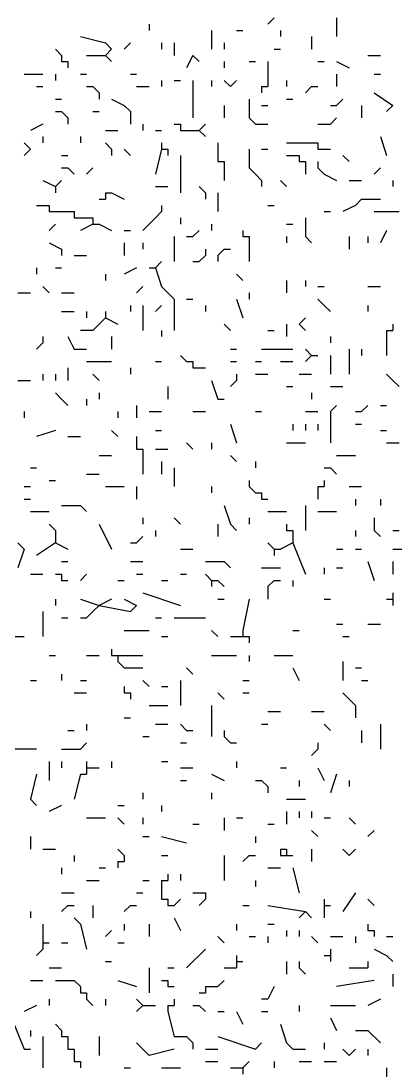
# Model space of a CAD drawing. Header units: inches. Extents: x 0 to 7.16, y 0 to 9.76.
# Drawn here: x 2.455 to 3.055, y 4.625 to 6.305 of the extents above; entities that cross this region are included whole.
import ezdxf

# ---------------------------------------------------------------- set-up
doc = ezdxf.new("R2010")
doc.units = ezdxf.units.IN
doc.header["$MEASUREMENT"] = 0

# ---------------------------------------------------------------- blocks, each defined once
blk = doc.blocks.new('drevoo')
at = {"linetype": 'Continuous'}
for points in [[(184.0102, -561.3001), (184.0002, -561.3101)], [(184.1102, -561.3001), (184.1102, -561.3301)], [(183.8102, -561.3101), (183.8102, -561.3201)], [(183.9102, -561.3201), (183.9102, -561.3501)], [(183.9502, -561.3201), (183.9602, -561.3201)], [(184.0202, -561.3201), (184.0202, -561.3301)], [(183.7002, -561.3301), (183.7402, -561.3401)], [(184.0702, -561.3301), (184.0702, -561.3501)], [(183.6602, -561.3501), (183.6702, -561.3601)], [(183.7402, -561.3401), (183.7502, -561.3501)], [(183.7502, -561.3501), (183.7402, -561.3601)], [(183.7802, -561.3401), (183.7702, -561.3501)], [(183.8302, -561.3401), (183.8302, -561.3501)], [(183.8502, -561.3401), (183.8502, -561.3601)], [(183.9302, -561.3401), (183.9302, -561.3501)], [(184.0102, -561.3501), (184.0202, -561.3501)], [(183.6702, -561.3601), (183.6702, -561.3701)], [(183.6702, -561.3701), (183.6802, -561.3701)], [(183.6802, -561.3701), (183.6802, -561.3801)], [(183.7102, -561.3601), (183.7402, -561.3601)], [(183.7402, -561.3601), (183.7502, -561.3701)], [(183.8802, -561.3601), (183.8702, -561.3801)], [(183.8802, -561.3601), (183.8902, -561.3701)], [(183.9302, -561.3701), (183.9302, -561.3801)], [(183.9702, -561.3701), (183.9802, -561.3701)], [(184.0002, -561.3701), (184.0002, -561.4001)], [(184.0802, -561.3701), (184.0902, -561.3701)], [(184.1102, -561.3701), (184.1302, -561.3801)], [(184.1602, -561.3601), (184.1802, -561.3601)], [(183.6102, -561.3901), (183.6402, -561.3901)], [(183.6602, -561.3901), (183.6602, -561.4001)], [(183.7002, -561.3901), (183.7102, -561.3901)], [(183.7802, -561.3901), (183.7902, -561.3901)], [(183.8302, -561.4001), (183.8302, -561.4101)], [(183.8502, -561.4001), (183.8602, -561.4001)], [(183.8802, -561.4001), (183.8802, -561.4601)], [(183.9102, -561.4001), (183.9102, -561.4101)], [(183.9502, -561.4001), (183.9402, -561.4101), (183.9302, -561.4001)], [(184.0002, -561.4001), (184.0002, -561.4101)], [(184.0302, -561.4001), (184.0302, -561.4101)], [(184.1102, -561.3901), (184.1102, -561.4101)], [(184.1702, -561.3901), (184.1802, -561.3901)], [(183.6302, -561.4101), (183.6402, -561.4101)], [(183.7102, -561.4101), (183.7202, -561.4101)], [(183.7202, -561.4101), (183.7302, -561.4201)], [(183.7302, -561.4201), (183.7302, -561.4301)], [(183.7902, -561.4101), (183.8102, -561.4101)], [(183.9902, -561.4101), (183.9902, -561.4201)], [(183.9902, -561.4101), (184.0002, -561.4101)], [(184.0702, -561.4101), (184.0602, -561.4201)], [(184.0702, -561.4101), (184.0802, -561.4101)], [(184.1702, -561.4201), (184.2002, -561.4401)], [(183.6602, -561.4301), (183.6702, -561.4301)], [(183.7502, -561.4301), (183.7702, -561.4401)], [(183.9702, -561.4301), (183.9702, -561.4601)], [(184.0302, -561.4301), (184.0402, -561.4301)], [(184.1202, -561.4301), (184.1102, -561.4401)], [(183.6602, -561.4501), (183.6702, -561.4501)], [(183.6702, -561.4501), (183.6802, -561.4601)], [(183.7202, -561.4501), (183.7302, -561.4501)], [(183.7702, -561.4401), (183.7802, -561.4501)], [(183.7802, -561.4501), (183.7802, -561.4701)], [(183.9302, -561.4401), (183.9302, -561.4601)], [(183.9902, -561.4401), (184.0002, -561.4401)], [(184.1002, -561.4401), (184.1102, -561.4401)], [(184.1502, -561.4401), (184.1502, -561.4601)], [(184.2002, -561.4401), (184.1902, -561.4501)], [(183.6402, -561.4701), (183.6202, -561.4801)], [(183.6802, -561.4601), (183.6802, -561.4701)], [(183.8002, -561.4701), (183.8002, -561.4801)], [(183.8502, -561.4701), (183.8602, -561.4701)], [(183.8602, -561.4701), (183.8602, -561.4801)], [(183.9002, -561.4701), (183.8902, -561.4801)], [(183.9702, -561.4601), (183.9802, -561.4701)], [(183.9802, -561.4701), (184.0002, -561.4701)], [(184.0802, -561.4701), (184.1002, -561.4701)], [(184.1102, -561.4601), (184.1002, -561.4701)], [(183.7402, -561.4801), (183.7602, -561.4801)], [(183.8202, -561.4801), (183.8302, -561.4801)], [(183.8602, -561.4801), (183.8702, -561.4801)], [(183.8702, -561.4801), (183.8902, -561.4801)], [(183.8902, -561.4801), (183.9002, -561.4901)], [(183.6102, -561.5001), (183.6202, -561.5101)], [(183.6402, -561.4901), (183.6402, -561.5001)], [(183.7002, -561.4901), (183.7002, -561.5001)], [(183.7402, -561.5001), (183.7502, -561.5101)], [(183.8302, -561.5001), (183.8302, -561.5101)], [(183.9202, -561.5001), (183.9202, -561.5201)], [(184.0302, -561.5001), (184.0702, -561.5001)], [(184.0702, -561.5001), (184.0802, -561.5001)], [(184.0802, -561.5001), (184.0802, -561.5101)], [(184.1802, -561.4901), (184.1902, -561.5201)], [(183.6202, -561.5101), (183.6102, -561.5201)], [(183.6702, -561.5201), (183.6802, -561.5201)], [(183.7502, -561.5101), (183.7502, -561.5201)], [(183.7702, -561.5101), (183.7802, -561.5201)], [(183.8302, -561.5101), (183.8202, -561.5501)], [(183.8302, -561.5101), (183.8402, -561.5101)], [(183.8402, -561.5101), (183.8402, -561.5201)], [(183.8602, -561.5201), (183.8602, -561.5801)], [(183.9202, -561.5201), (183.9202, -561.5301)], [(183.9702, -561.5101), (183.9702, -561.5401)], [(183.9902, -561.5101), (184.0002, -561.5101)], [(184.0302, -561.5201), (184.0402, -561.5201)], [(184.0402, -561.5201), (184.0502, -561.5201)], [(184.0502, -561.5201), (184.0502, -561.5301)], [(184.0802, -561.5101), (184.0902, -561.5101)], [(184.0902, -561.5101), (184.1002, -561.5101)], [(184.1202, -561.5201), (184.1302, -561.5301)], [(183.9202, -561.5301), (183.9302, -561.5301)], [(183.9302, -561.5301), (183.9302, -561.5401)], [(184.0502, -561.5301), (184.0602, -561.5301)], [(184.0602, -561.5301), (184.0602, -561.5401)], [(184.0802, -561.5301), (184.0802, -561.5401)], [(183.6702, -561.5401), (183.6802, -561.5401)], [(183.6802, -561.5401), (183.6902, -561.5501)], [(183.7202, -561.5401), (183.7102, -561.5501)], [(183.9302, -561.5401), (183.9302, -561.5601)], [(183.9702, -561.5401), (183.9802, -561.5501)], [(183.9802, -561.5501), (183.9902, -561.5601)], [(184.0602, -561.5401), (184.0602, -561.5501)], [(184.0802, -561.5401), (184.0902, -561.5501)], [(184.0902, -561.5501), (184.1102, -561.5601)], [(184.1802, -561.5401), (184.1702, -561.5501)], [(183.6402, -561.5601), (183.6602, -561.5701)], [(183.6702, -561.5601), (183.6602, -561.5701)], [(183.6602, -561.5701), (183.6602, -561.5801)], [(183.8202, -561.5701), (183.8402, -561.5701)], [(183.8902, -561.5701), (183.9002, -561.5801)], [(183.9902, -561.5601), (183.9902, -561.5701)], [(184.0202, -561.5601), (184.0302, -561.5701)], [(184.1302, -561.5601), (184.1502, -561.5601)], [(184.2002, -561.5601), (184.2002, -561.5701)], [(183.7302, -561.5901), (183.7402, -561.5901)], [(183.7402, -561.5801), (183.7402, -561.5901)], [(183.7402, -561.5801), (183.7502, -561.5801)], [(183.7502, -561.5801), (183.7702, -561.5901)], [(183.9002, -561.5801), (183.9002, -561.5901)], [(183.9202, -561.5801), (183.9202, -561.6101)], [(184.1502, -561.5901), (184.1402, -561.6001)], [(184.1502, -561.5901), (184.1802, -561.5901)], [(183.6302, -561.6001), (183.6402, -561.6001)], [(183.6402, -561.6001), (183.6502, -561.6001)], [(183.6502, -561.6001), (183.6502, -561.6101)], [(183.8302, -561.6001), (183.8302, -561.6101)], [(184.0002, -561.6001), (184.0102, -561.6001)], [(184.1402, -561.6001), (184.1202, -561.6101)], [(183.6502, -561.6101), (183.6602, -561.6101)], [(183.6602, -561.6101), (183.6802, -561.6101)], [(183.6802, -561.6101), (183.6902, -561.6101)], [(183.6902, -561.6101), (183.6902, -561.6201)], [(183.6902, -561.6201), (183.7002, -561.6201)], [(183.7002, -561.6201), (183.7102, -561.6201)], [(183.7102, -561.6201), (183.7202, -561.6201)], [(183.7202, -561.6201), (183.7202, -561.6301)], [(183.8202, -561.6201), (183.8102, -561.6301)], [(183.8302, -561.6101), (183.8202, -561.6201)], [(183.8602, -561.6201), (183.8602, -561.6301)], [(184.0602, -561.6201), (184.0602, -561.6501)], [(184.0902, -561.6101), (184.1002, -561.6101)], [(184.1702, -561.6101), (184.2102, -561.6101)], [(183.6602, -561.6301), (183.6502, -561.6401)], [(183.7202, -561.6301), (183.7002, -561.6401)], [(183.7202, -561.6301), (183.7302, -561.6301)], [(183.7302, -561.6301), (183.7502, -561.6401)], [(183.7702, -561.6401), (183.7802, -561.6401)], [(183.8102, -561.6301), (183.8002, -561.6401)], [(183.8902, -561.6401), (183.8802, -561.6501)], [(183.9102, -561.6301), (183.9102, -561.6401)], [(183.9602, -561.6401), (183.9602, -561.6501)], [(184.0302, -561.6301), (184.0402, -561.6301)], [(184.1902, -561.6401), (184.1802, -561.6601)], [(183.8502, -561.6501), (183.8502, -561.6901)], [(183.8702, -561.6501), (183.8802, -561.6501)], [(183.9602, -561.6501), (183.9702, -561.6501)], [(183.9702, -561.6501), (183.9702, -561.6601)], [(184.0302, -561.6501), (184.0302, -561.6601)], [(184.0602, -561.6501), (184.0702, -561.6601)], [(184.1302, -561.6501), (184.1302, -561.6701)], [(184.1602, -561.6501), (184.1602, -561.6601)], [(183.6502, -561.6601), (183.6702, -561.6701), (183.6702, -561.6801)], [(183.7702, -561.6601), (183.7702, -561.6801)], [(183.8002, -561.6601), (183.8002, -561.6701)], [(183.9002, -561.6701), (183.9002, -561.6801)], [(183.9302, -561.6701), (183.9202, -561.6801)], [(183.9302, -561.6701), (183.9402, -561.6701)], [(183.9702, -561.6601), (183.9702, -561.6901)], [(183.6902, -561.6801), (183.7102, -561.6801)], [(183.8302, -561.6901), (183.8202, -561.7001)], [(183.8802, -561.6901), (183.8902, -561.6901)], [(183.9002, -561.6801), (183.8902, -561.6901)], [(183.9202, -561.6801), (183.9202, -561.6901)], [(183.6302, -561.7001), (183.6302, -561.7101)], [(183.6602, -561.7001), (183.6702, -561.7001)], [(183.7902, -561.7001), (183.7702, -561.7101)], [(183.8102, -561.7001), (183.8202, -561.7001)], [(183.8202, -561.7001), (183.8302, -561.7301)], [(183.7402, -561.7101), (183.7402, -561.7201)], [(183.9502, -561.7101), (183.9602, -561.7201)], [(184.0302, -561.7201), (184.0302, -561.7401)], [(184.0602, -561.7201), (184.0602, -561.7301)], [(183.6002, -561.7401), (183.6202, -561.7401)], [(183.6402, -561.7301), (183.6502, -561.7401)], [(183.6702, -561.7401), (183.6902, -561.7401)], [(183.8002, -561.7301), (183.7902, -561.7401)], [(183.8302, -561.7301), (183.8402, -561.7401)], [(183.8402, -561.7401), (183.8502, -561.7501), (183.8502, -561.8001)], [(183.9702, -561.7401), (183.9702, -561.7501)], [(184.0802, -561.7301), (184.0902, -561.7301)], [(184.1602, -561.7301), (184.1802, -561.7301)], [(183.8702, -561.7501), (183.8802, -561.7501)], [(183.9502, -561.7501), (183.9602, -561.7801)], [(184.0802, -561.7501), (184.0902, -561.7601)], [(183.6702, -561.7701), (183.6902, -561.7701)], [(183.7102, -561.7701), (183.7102, -561.7801)], [(183.7402, -561.7701), (183.7402, -561.7801)], [(183.7802, -561.7601), (183.7802, -561.7701)], [(183.8002, -561.7601), (183.8002, -561.8001)], [(183.8302, -561.7601), (183.8202, -561.7701)], [(183.9002, -561.7601), (183.9002, -561.7701)], [(184.0902, -561.7601), (184.1002, -561.7701)], [(184.1602, -561.7601), (184.1602, -561.7701)], [(183.7402, -561.7801), (183.7202, -561.8001), (183.7002, -561.8001)], [(183.7402, -561.7801), (183.7602, -561.7901)], [(183.9302, -561.7901), (183.9402, -561.8001)], [(184.0302, -561.7901), (184.0302, -561.8101)], [(184.0602, -561.7801), (184.0502, -561.7901)], [(184.0502, -561.7901), (184.0602, -561.8001)], [(184.2002, -561.7901), (184.2002, -561.8001)], [(183.8302, -561.8001), (183.8302, -561.8101)], [(184.0002, -561.8001), (184.0102, -561.8001)], [(184.1902, -561.8001), (184.1902, -561.8101)], [(184.1902, -561.8001), (184.2002, -561.8001)], [(183.6402, -561.8201), (183.6302, -561.8301)], [(183.6402, -561.8101), (183.6402, -561.8201)], [(183.6802, -561.8101), (183.6902, -561.8301), (183.7102, -561.8301)], [(183.7502, -561.8101), (183.7502, -561.8301)], [(184.1002, -561.8101), (184.1002, -561.8201)], [(184.1902, -561.8101), (184.1902, -561.8401)], [(183.8602, -561.8401), (183.8702, -561.8501)], [(183.9402, -561.8301), (183.9502, -561.8301)], [(183.9902, -561.8301), (184.0402, -561.8301)], [(184.0602, -561.8301), (184.0702, -561.8401)], [(184.0702, -561.8401), (184.0602, -561.8501)], [(184.0702, -561.8401), (184.0802, -561.8401)], [(184.1002, -561.8401), (184.1002, -561.8701)], [(184.1302, -561.8301), (184.1302, -561.8701)], [(184.1502, -561.8301), (184.1502, -561.8401)], [(183.7102, -561.8501), (183.7502, -561.8501)], [(183.8202, -561.8501), (183.8302, -561.8501)], [(183.8702, -561.8501), (183.8802, -561.8501)], [(183.8802, -561.8501), (183.8802, -561.8601)], [(183.9402, -561.8501), (183.9502, -561.8501)], [(183.9802, -561.8501), (183.9902, -561.8501)], [(184.0202, -561.8501), (184.0402, -561.8501)], [(183.6402, -561.8701), (183.6402, -561.8801)], [(183.6602, -561.8701), (183.6602, -561.8801)], [(183.6802, -561.8601), (183.6802, -561.8801)], [(183.7202, -561.8701), (183.7302, -561.8801)], [(183.7802, -561.8601), (183.7802, -561.8701)], [(183.8802, -561.8601), (183.8902, -561.8601)], [(183.8902, -561.8601), (183.9002, -561.8601)], [(183.9502, -561.8701), (183.9502, -561.8801)], [(183.9802, -561.8701), (184.0002, -561.8701)], [(184.0502, -561.8701), (184.0702, -561.8701)], [(184.1902, -561.8701), (184.2002, -561.8801)], [(183.6002, -561.8801), (183.6102, -561.8801)], [(183.6102, -561.8801), (183.6202, -561.8801)], [(183.8402, -561.8901), (183.8402, -561.9101)], [(183.9102, -561.8801), (183.9202, -561.9101), (183.9302, -561.9101)], [(183.9502, -561.8801), (183.9402, -561.8901)], [(184.0302, -561.8901), (184.0402, -561.8901)], [(184.1002, -561.8901), (184.1202, -561.8901)], [(184.2002, -561.8801), (184.2102, -561.8901)], [(183.6602, -561.9001), (183.6702, -561.9101)], [(183.7302, -561.9001), (183.7302, -561.9101)], [(184.0702, -561.9001), (184.0702, -561.9101)], [(183.6702, -561.9101), (183.6802, -561.9201)], [(183.7102, -561.9101), (183.7102, -561.9201)], [(183.7902, -561.9201), (183.7902, -561.9401)], [(184.1102, -561.9201), (184.1002, -561.9301), (184.1002, -561.9801)], [(184.1602, -561.9201), (184.1502, -561.9301)], [(184.1802, -561.9201), (184.1902, -561.9201)], [(183.6102, -561.9301), (183.6102, -561.9401)], [(183.7602, -561.9301), (183.7602, -561.9401)], [(183.8102, -561.9301), (183.8302, -561.9301)], [(183.8802, -561.9301), (183.9002, -561.9301)], [(183.9802, -561.9301), (183.9902, -561.9301)], [(184.0602, -561.9301), (184.0802, -561.9301)], [(184.1402, -561.9301), (184.1502, -561.9301)], [(183.9402, -561.9501), (183.9502, -561.9801)], [(184.0402, -561.9501), (184.0402, -561.9601)], [(184.0602, -561.9501), (184.0602, -561.9601)], [(184.0802, -561.9501), (184.0802, -561.9601)], [(184.1402, -561.9501), (184.1502, -561.9501)], [(183.6602, -561.9601), (183.6302, -561.9701)], [(183.6802, -561.9701), (183.7002, -561.9701)], [(183.7502, -561.9601), (183.7602, -561.9701)], [(183.7902, -561.9701), (183.7902, -561.9801)], [(183.8202, -561.9601), (183.8302, -561.9601)], [(184.1802, -561.9601), (184.1902, -561.9601)], [(183.7902, -561.9801), (183.7902, -561.9901)], [(183.7902, -561.9901), (183.8002, -561.9901)], [(183.8002, -561.9901), (183.8002, -562.0001)], [(183.8202, -561.9901), (183.8402, -561.9901)], [(183.8702, -561.9801), (183.8802, -561.9901)], [(183.9102, -561.9801), (183.9102, -561.9901)], [(184.0302, -561.9801), (184.0602, -561.9801)], [(184.1902, -561.9801), (184.2102, -561.9801)], [(183.7302, -562.0001), (183.7502, -562.0001)], [(183.8002, -562.0001), (183.8002, -562.0301)], [(183.8302, -562.0101), (183.8302, -562.0301)], [(183.9402, -562.0001), (183.9502, -562.0101)], [(183.9802, -562.0101), (183.9802, -562.0201)], [(184.1102, -562.0001), (184.1402, -562.0001)], [(183.6202, -562.0201), (183.6302, -562.0201)], [(183.8502, -562.0201), (183.8502, -562.0501)], [(184.0902, -562.0201), (184.1002, -562.0201)], [(184.1002, -562.0201), (184.1102, -562.0301)], [(183.6502, -562.0401), (183.6602, -562.0401)], [(183.7102, -562.0301), (183.7302, -562.0301)], [(183.9702, -562.0401), (183.9702, -562.0501)], [(184.0902, -562.0401), (184.0902, -562.0501)], [(183.6102, -562.0501), (183.6202, -562.0501)], [(183.7402, -562.0501), (183.7702, -562.0501)], [(183.7902, -562.0501), (183.7902, -562.0701)], [(183.9102, -562.0501), (183.9102, -562.0601)], [(183.9702, -562.0501), (183.9802, -562.0601)], [(183.9802, -562.0601), (183.9902, -562.0601)], [(183.9902, -562.0601), (183.9902, -562.0701)], [(184.0802, -562.0501), (184.0802, -562.0601)], [(184.0802, -562.0501), (184.0902, -562.0501)], [(184.0802, -562.0601), (184.0802, -562.0701)], [(184.1302, -562.0501), (184.1502, -562.0501)], [(183.6102, -562.0701), (183.6202, -562.0701)], [(183.9902, -562.0701), (184.0002, -562.0701)], [(184.1402, -562.0701), (184.1402, -562.0801)], [(184.1802, -562.0701), (184.1802, -562.0801)], [(183.6202, -562.0901), (183.6502, -562.0901)], [(183.6702, -562.0801), (183.7002, -562.0801)], [(183.7002, -562.0801), (183.7102, -562.0901)], [(183.9302, -562.0801), (183.9402, -562.1101)], [(184.0002, -562.0901), (184.0302, -562.0901)], [(184.0602, -562.0801), (184.0602, -562.1201)], [(184.0802, -562.0901), (184.1102, -562.0901)], [(183.6502, -562.1101), (183.6602, -562.1201)], [(183.7302, -562.1101), (183.7502, -562.1501)], [(183.8002, -562.1001), (183.8002, -562.1101)], [(183.8502, -562.1001), (183.8602, -562.1101)], [(183.9202, -562.1101), (183.9202, -562.1301)], [(183.9402, -562.1101), (183.9502, -562.1201)], [(183.9702, -562.1001), (183.9702, -562.1101)], [(184.0302, -562.1101), (184.0302, -562.1201)], [(184.1702, -562.1001), (184.1702, -562.1201)], [(183.6602, -562.1201), (183.6602, -562.1401)], [(183.8202, -562.1201), (183.8202, -562.1301)], [(184.0302, -562.1201), (184.0402, -562.1201)], [(184.0402, -562.1201), (184.0402, -562.1301)], [(184.1402, -562.1201), (184.1402, -562.1301)], [(184.1702, -562.1201), (184.1802, -562.1301)], [(184.2002, -562.1201), (184.2102, -562.1201)], [(183.6002, -562.1401), (183.6102, -562.1501)], [(183.6602, -562.1401), (183.6302, -562.1601)], [(183.6602, -562.1401), (183.6802, -562.1501)], [(183.7802, -562.1401), (183.7902, -562.1401)], [(183.8002, -562.1301), (183.7902, -562.1401)], [(184.0002, -562.1401), (184.0102, -562.1501)], [(184.0402, -562.1401), (184.0202, -562.1501)], [(184.0402, -562.1301), (184.0402, -562.1401)], [(184.0402, -562.1401), (184.0602, -562.1901)], [(183.6102, -562.1501), (183.6002, -562.1801)], [(183.8602, -562.1501), (183.8802, -562.1501)], [(184.0102, -562.1501), (184.0102, -562.1601)], [(184.0102, -562.1501), (184.0202, -562.1501)], [(184.1102, -562.1501), (184.1202, -562.1501)], [(184.1402, -562.1501), (184.1502, -562.1501)], [(184.2002, -562.1501), (184.2302, -562.1501)], [(183.6702, -562.1701), (183.6802, -562.1701)], [(183.7802, -562.1701), (183.8002, -562.1701)], [(183.9002, -562.1701), (183.9302, -562.1701)], [(183.9302, -562.1701), (183.9402, -562.1801)], [(184.1602, -562.1701), (184.1702, -562.2001)], [(184.2002, -562.1701), (184.2002, -562.1901)], [(183.6202, -562.1901), (183.6402, -562.1901)], [(183.6602, -562.1901), (183.6702, -562.1901)], [(183.6702, -562.1901), (183.6702, -562.2001)], [(183.7102, -562.1901), (183.7002, -562.2001)], [(183.7902, -562.1901), (183.8002, -562.1901)], [(183.8602, -562.1901), (183.8702, -562.1901)], [(183.9002, -562.1901), (183.9102, -562.2001)], [(183.9902, -562.1801), (184.0202, -562.1801)], [(184.0902, -562.1801), (184.0902, -562.1901)], [(184.1102, -562.1801), (184.1202, -562.1801)], [(183.6702, -562.2001), (183.6802, -562.2001)], [(183.7602, -562.2001), (183.7702, -562.2001)], [(183.8302, -562.2001), (183.8402, -562.2001)], [(183.9102, -562.2001), (183.9102, -562.2101)], [(183.9102, -562.2001), (183.9202, -562.2001)], [(183.9202, -562.2001), (183.9302, -562.2101)], [(184.0102, -562.2001), (184.0002, -562.2101)], [(184.0002, -562.2101), (184.0002, -562.2301)], [(184.0102, -562.2001), (184.0202, -562.2001)], [(184.0402, -562.2001), (184.0402, -562.2101)], [(183.8002, -562.2201), (183.8602, -562.2401)], [(184.2002, -562.2201), (184.2002, -562.2301)], [(183.6602, -562.2301), (183.6602, -562.2401)], [(183.7002, -562.2301), (183.7302, -562.2401)], [(183.7302, -562.2401), (183.7202, -562.2501)], [(183.7502, -562.2301), (183.7302, -562.2401)], [(183.7302, -562.2401), (183.7802, -562.2501)], [(183.7702, -562.2301), (183.7902, -562.2401)], [(183.7902, -562.2401), (183.7802, -562.2501)], [(183.9202, -562.2301), (183.9302, -562.2301)], [(183.9702, -562.2301), (183.9602, -562.2801)], [(184.0902, -562.2301), (184.1002, -562.2301)], [(184.1902, -562.2301), (184.2002, -562.2301)], [(184.2002, -562.2301), (184.2002, -562.2401)], [(183.6402, -562.2501), (183.6402, -562.2901)], [(183.6702, -562.2601), (183.6802, -562.2601)], [(183.7002, -562.2601), (183.7102, -562.2601)], [(183.7202, -562.2501), (183.7102, -562.2601)], [(183.8202, -562.2601), (183.8302, -562.2601)], [(183.8502, -562.2601), (183.9002, -562.2601)], [(184.1102, -562.2701), (184.1202, -562.2701)], [(184.1602, -562.2701), (184.1802, -562.2701)], [(183.5902, -562.2901), (183.6102, -562.2901)], [(183.7702, -562.2801), (183.8102, -562.2801)], [(183.8302, -562.2901), (183.8402, -562.2901)], [(183.9102, -562.2801), (183.9202, -562.2901)], [(183.9402, -562.2901), (183.9502, -562.2901)], [(183.9502, -562.2901), (183.9602, -562.2901)], [(183.9602, -562.2801), (183.9602, -562.2901)], [(183.9602, -562.2901), (183.9702, -562.2901)], [(183.9702, -562.2901), (183.9702, -562.3001)], [(184.0402, -562.2801), (184.0502, -562.2801)], [(184.1202, -562.2901), (184.1302, -562.2901)], [(183.7502, -562.3101), (183.7502, -562.3201)], [(183.6502, -562.3201), (183.6602, -562.3201)], [(183.7102, -562.3201), (183.7302, -562.3201)], [(183.7502, -562.3201), (183.7602, -562.3201)], [(183.7602, -562.3201), (183.7602, -562.3301)], [(183.7602, -562.3201), (183.7702, -562.3201)], [(183.7702, -562.3201), (183.8002, -562.3201)], [(183.9102, -562.3201), (183.9502, -562.3201)], [(183.9702, -562.3201), (183.9702, -562.3301)], [(184.0102, -562.3201), (184.0402, -562.3201)], [(183.7602, -562.3301), (183.7702, -562.3401)], [(183.7702, -562.3401), (183.8002, -562.3401)], [(183.8702, -562.3401), (183.8802, -562.3501)], [(184.0402, -562.3401), (184.0502, -562.3601)], [(184.1202, -562.3301), (184.1202, -562.3601)], [(184.1402, -562.3401), (184.1502, -562.3401)], [(183.6202, -562.3601), (183.6302, -562.3601)], [(183.6702, -562.3501), (183.6702, -562.3601)], [(183.7002, -562.3601), (183.7102, -562.3601)], [(183.8002, -562.3601), (183.8102, -562.3701)], [(183.8602, -562.3601), (183.8602, -562.4001)], [(183.9602, -562.3601), (183.9702, -562.3601)], [(184.1502, -562.3601), (184.1602, -562.3601)], [(183.7702, -562.3701), (183.7702, -562.3801)], [(183.8302, -562.3701), (183.8402, -562.3701)], [(183.6902, -562.3801), (183.7102, -562.3801)], [(183.7702, -562.3801), (183.7802, -562.3801)], [(183.7802, -562.3801), (183.7802, -562.3901)], [(183.9202, -562.3801), (183.9302, -562.3901)], [(183.9602, -562.3801), (183.9702, -562.3801)], [(184.1202, -562.3801), (184.1302, -562.3901)], [(184.1302, -562.3901), (184.1402, -562.4001)], [(183.8102, -562.4001), (183.8402, -562.4001)], [(183.9102, -562.4001), (183.9102, -562.4501)], [(184.0002, -562.4101), (184.0202, -562.4101)], [(184.0702, -562.4101), (184.0902, -562.4101)], [(184.1402, -562.4001), (184.1402, -562.4201)], [(183.7102, -562.4301), (183.7102, -562.4401)], [(183.7702, -562.4201), (183.7802, -562.4201)], [(183.8202, -562.4301), (183.8402, -562.4301)], [(183.8602, -562.4301), (183.8702, -562.4401)], [(183.9902, -562.4301), (184.0002, -562.4301)], [(184.0902, -562.4301), (184.1002, -562.4401)], [(184.1802, -562.4301), (184.1802, -562.4701)], [(183.6802, -562.4401), (183.6902, -562.4401)], [(183.8702, -562.4401), (183.8802, -562.4401)], [(183.9302, -562.4401), (183.9302, -562.4501)], [(184.1502, -562.4401), (184.1502, -562.4601)], [(183.7102, -562.4601), (183.7002, -562.4701)], [(183.8002, -562.4501), (183.8102, -562.4501)], [(183.8602, -562.4601), (183.8702, -562.4601)], [(183.9302, -562.4501), (183.9402, -562.4601)], [(183.9402, -562.4601), (183.9502, -562.4601)], [(184.0802, -562.4601), (184.0802, -562.4701)], [(183.6302, -562.4701), (183.5702, -562.4701)], [(183.6702, -562.4701), (183.7002, -562.4701)], [(184.0802, -562.4701), (184.0702, -562.4801)], [(183.6502, -562.4901), (183.6502, -562.5201)], [(183.6702, -562.4901), (183.6702, -562.5001)], [(183.7102, -562.4901), (183.7102, -562.5001)], [(183.7502, -562.4901), (183.7502, -562.5001)], [(183.8302, -562.4901), (183.8402, -562.4901)], [(183.9502, -562.4901), (183.9502, -562.5001)], [(183.6302, -562.5101), (183.6202, -562.5501)], [(183.7002, -562.5101), (183.6902, -562.5501)], [(183.7002, -562.5101), (183.7102, -562.5101)], [(183.7102, -562.5001), (183.7102, -562.5101)], [(183.7102, -562.5001), (183.7202, -562.5001)], [(183.7202, -562.5001), (183.7302, -562.5001)], [(183.8602, -562.5001), (183.8802, -562.5001)], [(183.9102, -562.5101), (183.9302, -562.5201)], [(184.0202, -562.5001), (184.0302, -562.5001)], [(184.0802, -562.5001), (184.0902, -562.5201)], [(184.1102, -562.5101), (184.1002, -562.5401)], [(183.8602, -562.5201), (183.8702, -562.5201)], [(183.9802, -562.5201), (183.9902, -562.5201)], [(183.9902, -562.5201), (184.0002, -562.5301)], [(184.0002, -562.5301), (184.0002, -562.5401)], [(184.0502, -562.5201), (184.0502, -562.5301)], [(184.1302, -562.5201), (184.1302, -562.5301)], [(183.8002, -562.5401), (183.8002, -562.5501)], [(183.9102, -562.5401), (183.9102, -562.5501)], [(183.6202, -562.5501), (183.6302, -562.5601)], [(183.6702, -562.5601), (183.6502, -562.5701)], [(183.7602, -562.5601), (183.7702, -562.5601)], [(183.8302, -562.5601), (183.8302, -562.5701)], [(184.0302, -562.5501), (184.0602, -562.5501)], [(183.7102, -562.5801), (183.7402, -562.5801)], [(183.7602, -562.5801), (183.7702, -562.5901)], [(183.8002, -562.5801), (183.8002, -562.5901)], [(183.9302, -562.5801), (183.9302, -562.6001)], [(183.9502, -562.5801), (183.9602, -562.5801)], [(184.0302, -562.5701), (184.0302, -562.5901)], [(184.0502, -562.5701), (184.0502, -562.5801)], [(184.0702, -562.5701), (184.0702, -562.5801)], [(184.0902, -562.5801), (184.1002, -562.5801)], [(184.1302, -562.5801), (184.1402, -562.5901)], [(183.8802, -562.5901), (183.8902, -562.5901)], [(184.0002, -562.5901), (184.0102, -562.5901)], [(183.6202, -562.6101), (183.6202, -562.6301)], [(183.8002, -562.6101), (183.8102, -562.6101)], [(183.8302, -562.6101), (183.8702, -562.6201)], [(183.9802, -562.6101), (183.9802, -562.6201)], [(184.0702, -562.6001), (184.0802, -562.6101)], [(184.1702, -562.6001), (184.1602, -562.6101)], [(183.6402, -562.6301), (183.6602, -562.6301)], [(183.7602, -562.6301), (183.7702, -562.6401)], [(184.0202, -562.6301), (184.0202, -562.6401)], [(184.0202, -562.6301), (184.0302, -562.6301)], [(184.0302, -562.6301), (184.0302, -562.6401)], [(184.0702, -562.6301), (184.0702, -562.6501)], [(184.1202, -562.6301), (184.1302, -562.6401)], [(184.1402, -562.6301), (184.1302, -562.6401)], [(183.6902, -562.6401), (183.6902, -562.6501)], [(183.7702, -562.6401), (183.7702, -562.6501)], [(183.8302, -562.6401), (183.8402, -562.6401)], [(183.9302, -562.6401), (183.9302, -562.6801)], [(183.9702, -562.6401), (183.9602, -562.6501)], [(183.9702, -562.6401), (183.9802, -562.6401)], [(184.0202, -562.6401), (184.0302, -562.6401)], [(184.0302, -562.6401), (184.0402, -562.6401)], [(183.6702, -562.6601), (183.6702, -562.6701)], [(183.7302, -562.6601), (183.7402, -562.6601)], [(183.7602, -562.6501), (183.7602, -562.6601)], [(183.7602, -562.6501), (183.7702, -562.6501)], [(184.0002, -562.6601), (184.0202, -562.6601)], [(184.0402, -562.6601), (184.0502, -562.7001)], [(183.7102, -562.6801), (183.7302, -562.6801)], [(183.8002, -562.6801), (183.8102, -562.6801)], [(183.8302, -562.6801), (183.8302, -562.6901)], [(183.8302, -562.6801), (183.8402, -562.6801)], [(183.8402, -562.6701), (183.8402, -562.6801)], [(183.8602, -562.6701), (183.8602, -562.6801)], [(183.9802, -562.6801), (183.9802, -562.6901)], [(183.8302, -562.6901), (183.8302, -562.7001)], [(183.6702, -562.7001), (183.6902, -562.7001)], [(183.7902, -562.7001), (183.8002, -562.7001)], [(183.8302, -562.7001), (183.8302, -562.7101)], [(183.8302, -562.7101), (183.8402, -562.7101)], [(183.8402, -562.7101), (183.8402, -562.7201)], [(183.8602, -562.7101), (183.8502, -562.7201)], [(183.8802, -562.7001), (183.8902, -562.7001)], [(183.8902, -562.7001), (183.9002, -562.7001)], [(183.9002, -562.7101), (183.8902, -562.7201)], [(183.9002, -562.7001), (183.9002, -562.7101)], [(184.0902, -562.7101), (184.0902, -562.7201)], [(184.1402, -562.7001), (184.1202, -562.7301)], [(184.1602, -562.7101), (184.1702, -562.7201)], [(183.6202, -562.7301), (183.6202, -562.7401)], [(183.6802, -562.7201), (183.6702, -562.7301)], [(183.6802, -562.7201), (183.6902, -562.7201)], [(183.7202, -562.7201), (183.7202, -562.7401)], [(183.7802, -562.7201), (183.7702, -562.7301)], [(183.7802, -562.7201), (183.7902, -562.7201)], [(183.8402, -562.7201), (183.8502, -562.7201)], [(183.9602, -562.7201), (183.9702, -562.7201)], [(184.0002, -562.7201), (184.0602, -562.7301)], [(184.0602, -562.7301), (184.0502, -562.7401)], [(184.0602, -562.7301), (184.0702, -562.7401)], [(184.0902, -562.7201), (184.0902, -562.7301)], [(184.0902, -562.7201), (184.1002, -562.7201)], [(184.0902, -562.7301), (184.0902, -562.7401)], [(183.6902, -562.7401), (183.7002, -562.7501)], [(183.8502, -562.7401), (183.8602, -562.7601)], [(183.6402, -562.7501), (183.6402, -562.7701)], [(183.7002, -562.7501), (183.7102, -562.7901)], [(183.7502, -562.7601), (183.7402, -562.7701)], [(183.7702, -562.7501), (183.7702, -562.7601)], [(183.8102, -562.7501), (183.8102, -562.7701)], [(183.9502, -562.7501), (183.9502, -562.7601)], [(184.0002, -562.7501), (184.0102, -562.7501)], [(184.0302, -562.7601), (184.0302, -562.7701)], [(184.0502, -562.7601), (184.0502, -562.7701)], [(184.1602, -562.7501), (184.1602, -562.7601)], [(184.1602, -562.7601), (184.1702, -562.7601)], [(184.1702, -562.7601), (184.1702, -562.7701)], [(183.6402, -562.7701), (183.6402, -562.7801)], [(183.6402, -562.7801), (183.6402, -562.7901)], [(183.6402, -562.7801), (183.6502, -562.7801)], [(183.6702, -562.7801), (183.6802, -562.7801)], [(183.7602, -562.7801), (183.7702, -562.7801)], [(183.9202, -562.7701), (183.9302, -562.7801)], [(183.9702, -562.7701), (183.9802, -562.7701)], [(184.0002, -562.7701), (184.0002, -562.7801)], [(184.0702, -562.7701), (184.0802, -562.7801)], [(184.1002, -562.7701), (184.1202, -562.7701)], [(184.1402, -562.7701), (184.1402, -562.7801)], [(184.1902, -562.7701), (184.2002, -562.7701)], [(183.6402, -562.7901), (183.6302, -562.8001)], [(183.9002, -562.7901), (183.8902, -562.8001)], [(184.1002, -562.7901), (184.1002, -562.8001)], [(184.1702, -562.7901), (184.1902, -562.8001)], [(183.7402, -562.8101), (183.7502, -562.8101)], [(183.8802, -562.8101), (183.8702, -562.8201)], [(183.8902, -562.8001), (183.8802, -562.8101)], [(183.9502, -562.8001), (183.9502, -562.8101)], [(183.9502, -562.8101), (183.9502, -562.8201)], [(183.9502, -562.8101), (183.9602, -562.8101)], [(184.0302, -562.8101), (184.0302, -562.8301)], [(184.0502, -562.8101), (184.0502, -562.8201)], [(184.0902, -562.8001), (184.1002, -562.8001)], [(184.1002, -562.8001), (184.1002, -562.8101)], [(184.1602, -562.8101), (184.1602, -562.8201)], [(184.1902, -562.8001), (184.2002, -562.8101)], [(183.6502, -562.8201), (183.6702, -562.8201)], [(183.8102, -562.8201), (183.8102, -562.8601)], [(183.8402, -562.8201), (183.8502, -562.8201)], [(183.9302, -562.8201), (183.9402, -562.8201)], [(183.9402, -562.8201), (183.9502, -562.8201)], [(184.0502, -562.8201), (184.0602, -562.8301)], [(184.1302, -562.8201), (184.1502, -562.8201)], [(184.1502, -562.8201), (184.1602, -562.8201)], [(184.2002, -562.8301), (184.2002, -562.8501)], [(183.6202, -562.8401), (183.6402, -562.8401)], [(183.6602, -562.8401), (183.6902, -562.8401)], [(183.6902, -562.8401), (183.7002, -562.8501)], [(183.7002, -562.8501), (183.7002, -562.8601)], [(183.7602, -562.8401), (183.7902, -562.8501)], [(183.8302, -562.8401), (183.8402, -562.8401)], [(183.8402, -562.8401), (183.8402, -562.8501)], [(183.8402, -562.8501), (183.8502, -562.8501)], [(183.9002, -562.8501), (183.9002, -562.8601)], [(183.9002, -562.8501), (183.9102, -562.8501)], [(183.9102, -562.8501), (183.9202, -562.8501)], [(183.9302, -562.8401), (183.9202, -562.8501)], [(184.0102, -562.8501), (184.0002, -562.8701), (183.9902, -562.8701)], [(184.1702, -562.8401), (184.1102, -562.8501)], [(183.7002, -562.8601), (183.7102, -562.8601)], [(183.7102, -562.8601), (183.7102, -562.8701)], [(183.8902, -562.8601), (183.9002, -562.8601)], [(183.6302, -562.8801), (183.6102, -562.8901)], [(183.6502, -562.8701), (183.6502, -562.8801)], [(183.7102, -562.8701), (183.7202, -562.8801)], [(183.7402, -562.8701), (183.7402, -562.8801)], [(183.7902, -562.8701), (183.8002, -562.8801)], [(183.8002, -562.8801), (183.7902, -562.8901)], [(183.8002, -562.8801), (183.8202, -562.8801)], [(183.8402, -562.8801), (183.8402, -562.8901)], [(183.8402, -562.8801), (183.8502, -562.8801)], [(183.8502, -562.8701), (183.8502, -562.8801)], [(183.8802, -562.8801), (183.8902, -562.8801)], [(183.8902, -562.8801), (183.9002, -562.8901)], [(184.0502, -562.8801), (184.0502, -562.8901)], [(184.1002, -562.8801), (184.1402, -562.8801)], [(184.1802, -562.8701), (184.1602, -562.8801)], [(183.5902, -562.9001), (183.6102, -562.9501), (183.6202, -562.9501)], [(183.8402, -562.8901), (183.8502, -562.9301), (183.8702, -562.9301)], [(183.9202, -562.8901), (183.9302, -562.8901)], [(183.9502, -562.8901), (183.9602, -562.9101)], [(183.9902, -562.8901), (184.0002, -562.8901)], [(184.1002, -562.9001), (184.1102, -562.9201)], [(183.6602, -562.9101), (183.6702, -562.9201)], [(184.0202, -562.9101), (184.0302, -562.9401)], [(183.6202, -562.9201), (183.6202, -562.9301)], [(183.6402, -562.9301), (183.6402, -562.9801)], [(183.6702, -562.9201), (183.6702, -562.9301)], [(183.6702, -562.9301), (183.6802, -562.9301)], [(183.6802, -562.9301), (183.6802, -562.9401)], [(183.7302, -562.9301), (183.7302, -562.9601)], [(183.8702, -562.9301), (183.8802, -562.9401)], [(183.9202, -562.9301), (183.9802, -562.9501)], [(184.1402, -562.9201), (184.1602, -562.9201), (184.1802, -562.9401)], [(183.6802, -562.9401), (183.6802, -562.9501)], [(183.6802, -562.9501), (183.6902, -562.9501)], [(183.6902, -562.9501), (183.6902, -562.9601)], [(183.7902, -562.9401), (183.8002, -562.9501)], [(183.8002, -562.9501), (183.8102, -562.9601)], [(183.8502, -562.9501), (183.8102, -562.9601)], [(183.8802, -562.9401), (183.8802, -562.9501)], [(183.9002, -562.9501), (183.9202, -562.9501)], [(183.9902, -562.9401), (183.9802, -562.9501)], [(184.0302, -562.9401), (184.0402, -562.9501)], [(184.0402, -562.9501), (184.0602, -562.9501)], [(184.0902, -562.9401), (184.0902, -562.9501)], [(184.1202, -562.9501), (184.1302, -562.9601)], [(184.1402, -562.9501), (184.1302, -562.9601)], [(184.1602, -562.9501), (184.1602, -562.9601)], [(183.6902, -562.9601), (183.6902, -562.9701)], [(183.6902, -562.9701), (183.7002, -562.9701)], [(183.7002, -562.9701), (183.7002, -562.9801)], [(183.7702, -562.9801), (183.7802, -562.9801)], [(183.8302, -562.9801), (183.8602, -562.9801)], [(183.9002, -562.9701), (183.9202, -562.9701)], [(183.9402, -562.9801), (183.9502, -562.9801)], [(183.9502, -562.9801), (183.9602, -562.9801)], [(183.9702, -562.9701), (183.9602, -562.9801)], [(183.9602, -562.9801), (183.9602, -562.9901)], [(184.0102, -562.9701), (184.0102, -562.9801)], [(184.0502, -562.9701), (184.0702, -562.9701)], [(184.0902, -562.9701), (184.1102, -562.9701)], [(184.1902, -562.9801), (184.1902, -563.0001)]]:
    blk.add_lwpolyline(points, dxfattribs=at)
blk = doc.blocks.new('A$C347C32FF')
at = {"color": 1, "linetype": 'Continuous'}
blk.add_blockref('drevoo', (-181.1502, 567.6101), dxfattribs=at)

msp = doc.modelspace()

# ---------------------------------------------------------------- block references
msp.add_blockref('A$C347C32FF', (0, 0))

doc.saveas('drawing.dxf')
